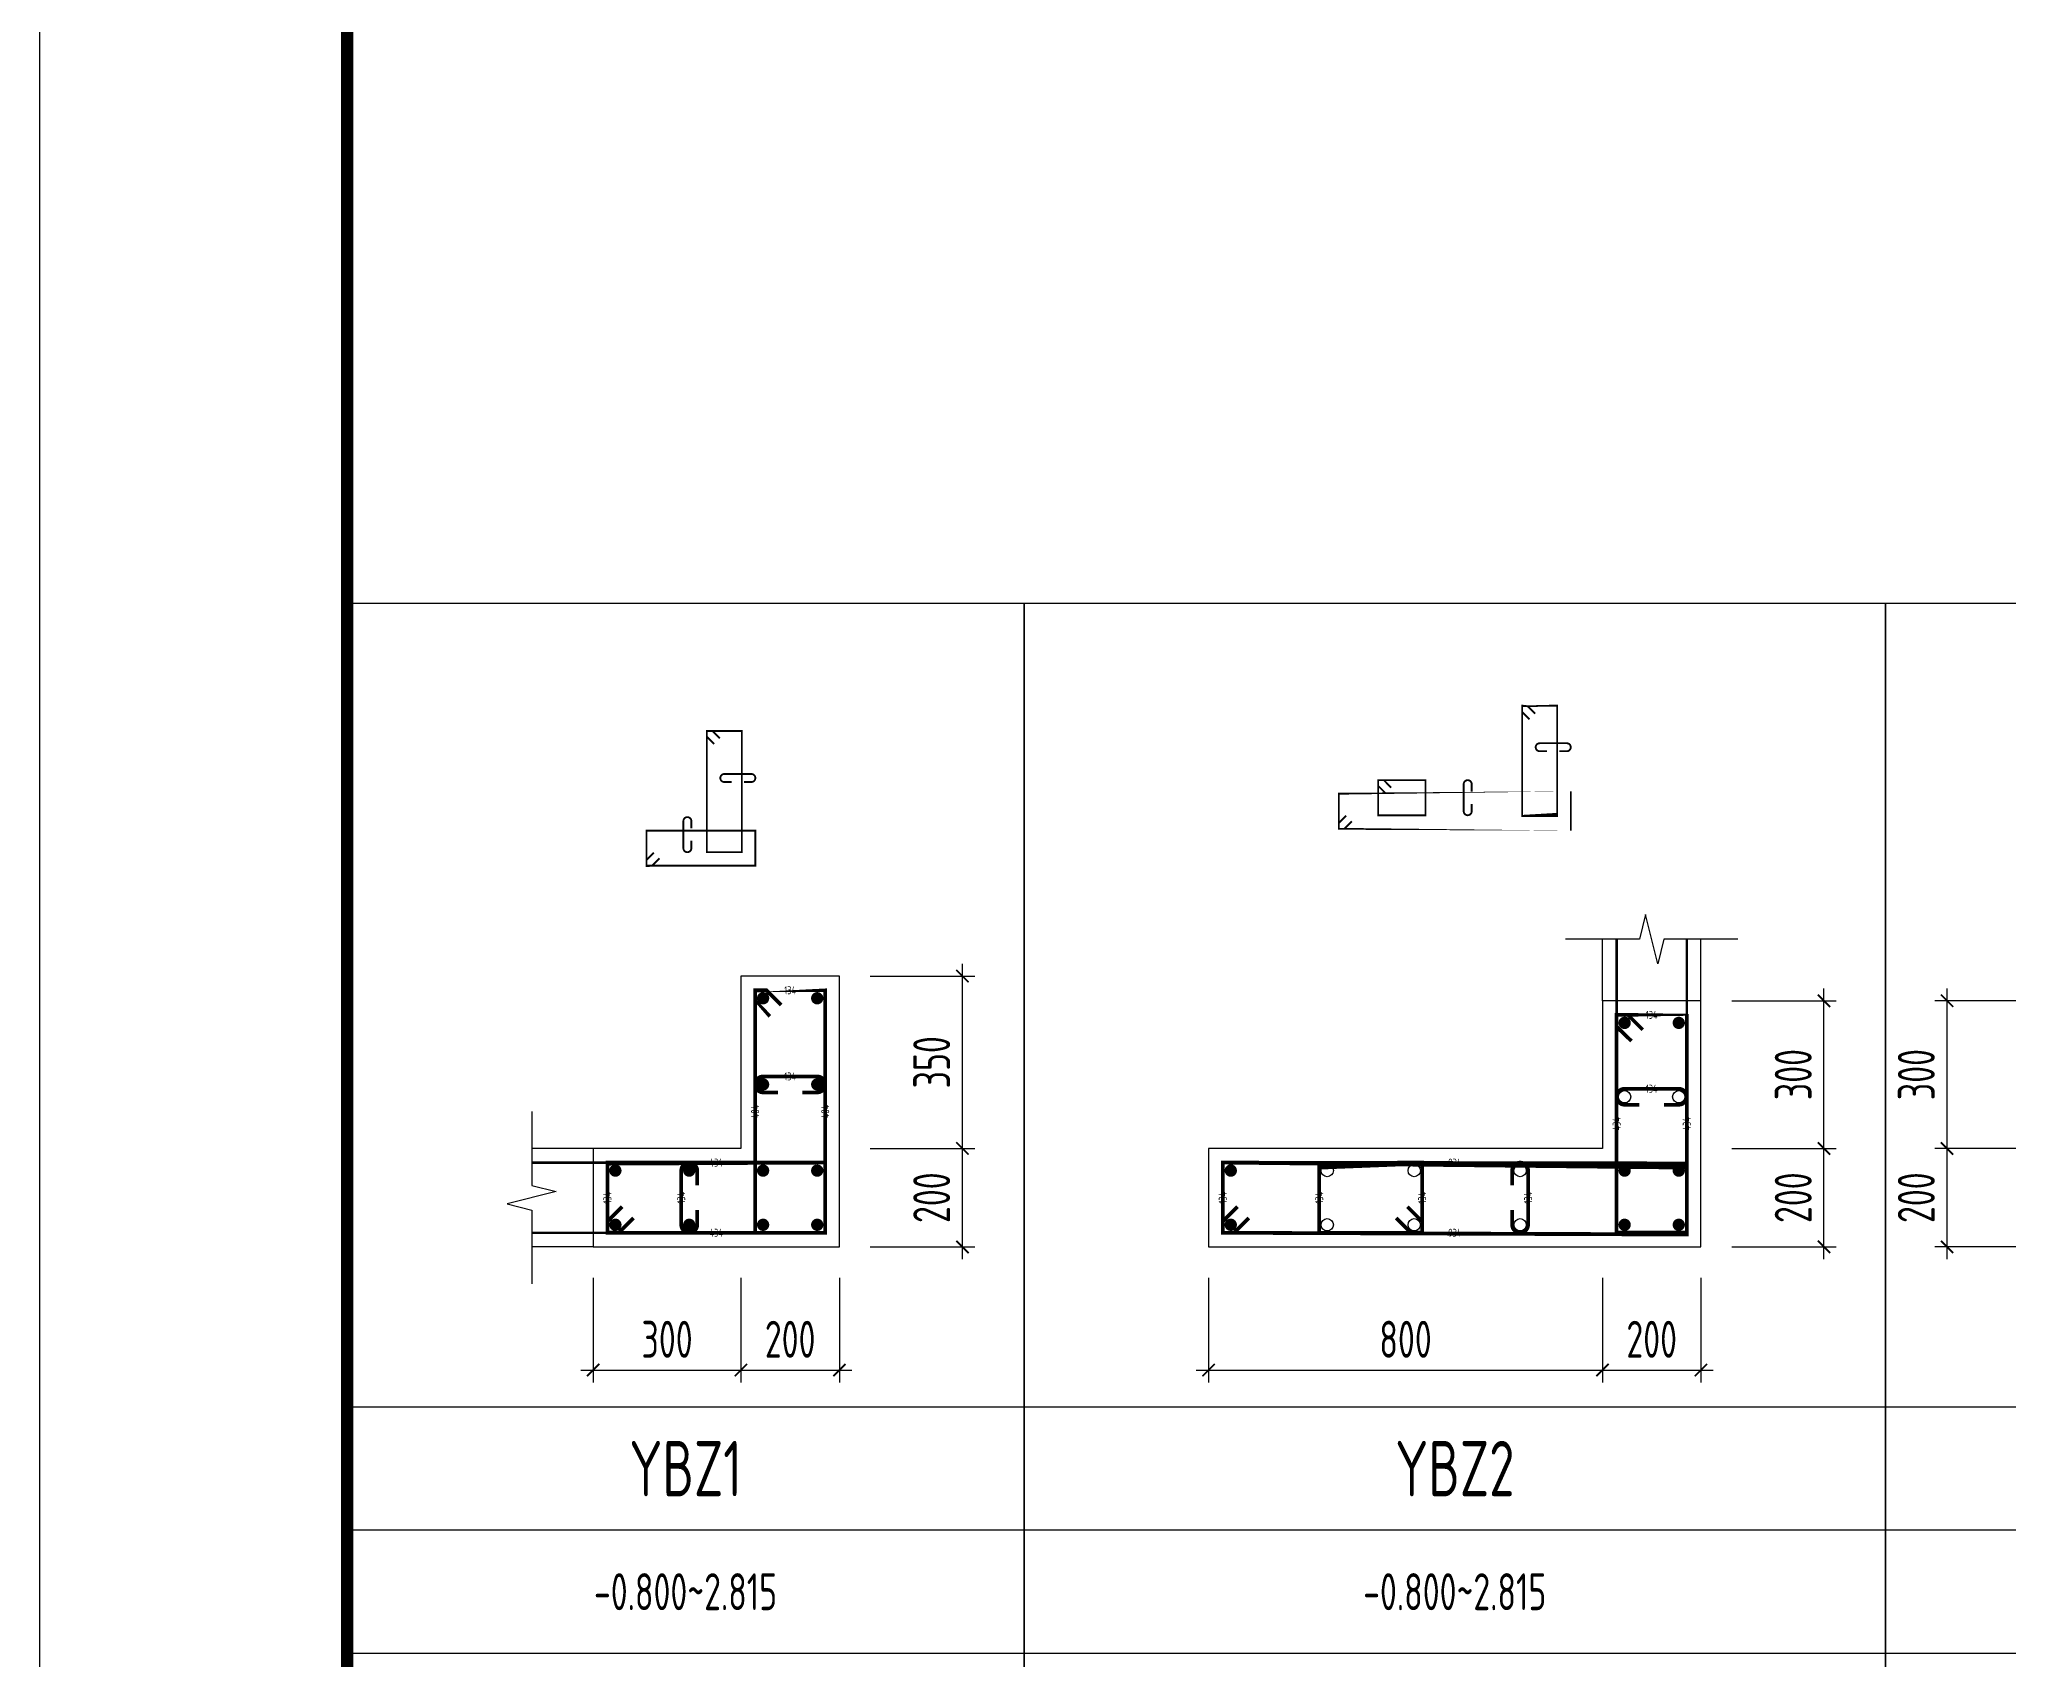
# Model space of a CAD drawing. Extents: x -655480 to 203344, y -294099 to 287156.
# Drawn here: x -318714 to -302714, y 111219 to 124379 of the extents above; entities that cross this region are included whole.
import ezdxf
from ezdxf.enums import TextEntityAlignment as Align

# ---------------------------------------------------------------- set-up
doc = ezdxf.new("R2010")
doc.units = 0
doc.header["$LTSCALE"] = 1000
doc.layers.get('0').update_dxf_attribs({"linetype": 'CONTINUOUS'})
doc.layers.get('DEFPOINTS').update_dxf_attribs({"linetype": 'CONTINUOUS'})
for name, color, linetype in [('-TK', 7, 'CONTINUOUS'), ('COLU_DE_DIM', 3, 'CONTINUOUS'), ('COLU_DE_TH', 7, 'CONTINUOUS'), ('LINK', 6, 'CONTINUOUS'), ('LINK-INDEX', 6, 'CONTINUOUS'), ('REIN', 6, 'CONTINUOUS'), ('TAB', 7, 'CONTINUOUS'), ('TAB_TEXT', 7, 'CONTINUOUS'), ('THIN', 7, 'CONTINUOUS')]:
    doc.layers.add(name, color=color, linetype=linetype)
doc.layers.add('箍筋长度', color=3, linetype='CONTINUOUS', plot=False)
doc.styles.add('BW_Rein', font='Tssdeng.shx', dxfattribs={"width": 0.7, "bigfont": 'hztxt.shx'})
doc.styles.add('TSSD_DIMENSION', font='Tssdeng.shx', dxfattribs={"width": 0.7, "bigfont": 'tssdchn.shx'})
doc.styles.add('TSSD_REIN', font='tssdeng.shx', dxfattribs={"width": 0.7, "height": 300, "bigfont": 'tssdchn.shx'})
doc.dimstyles.new('TSSD_25_100', dxfattribs={"dimtxt": 300, "dimasz": 100, "dimexe": 100, "dimexo": 250, "dimgap": 100, "dimtad": 1, "dimdec": 0, "dimlfac": 0.25, "dimzin": 0, "dimdsep": 46, "dimtxsty": 'TSSD_DIMENSION', "dimblk": 'ARCHTICK', "dimcen": 0, "dimdle": 100, "dimclrt": 7, "dimadec": 0, "dimazin": 0, "dimtfac": 1, "dimtdec": 0, "dimtix": 1, "dimtmove": 2, "dimatfit": 3, "dimldrblk": 'ARCHTICK', "dimfxl": 1, "dimtolj": 1, "dimtzin": 0, "dimarcsym": 0})

# ---------------------------------------------------------------- blocks, each defined once
blk = doc.blocks.new('_ArchTick')
at = {"color": 0, "linetype": 'ByBlock', "const_width": 0.15}
blk.add_lwpolyline([(-0.5, -0.5), (0.5, 0.5)], dxfattribs=at)
blk = doc.blocks.new('*D1587')
at = {"layer": 'COLU_DE_DIM', "color": 0, "lineweight": -2, "transparency": 16777216}
for p, q in [((-314213.9367958645, 114320.5257877675), (-314213.9367958645, 113470.5257877675)), ((-313013.9367960475, 114320.5257877675), (-313013.9367960475, 113470.5257877675)), ((-314313.9367958645, 113570.5257877675), (-312913.9367960475, 113570.5257877675))]:
    blk.add_line(p, q, dxfattribs=at)
at = {"layer": 'DEFPOINTS', "color": 0, "transparency": 16777216}
for p in [(-314213.9367958645, 114570.5257877675), (-313013.9367960475, 114570.5257877675), (-313013.9367960475, 113570.5257877675)]:
    blk.add_point(p, dxfattribs=at)
at = {"layer": 'COLU_DE_DIM', "color": 0, "lineweight": -2, "transparency": 16777216, "xscale": 100, "yscale": 100, "zscale": 100, "rotation": 180}
blk.add_blockref('_ArchTick', (-314213.9367958645, 113570.5257877675), dxfattribs=at)
at = {"layer": 'COLU_DE_DIM', "color": 0, "lineweight": -2, "transparency": 16777216, "xscale": 100, "yscale": 100, "zscale": 100}
blk.add_blockref('_ArchTick', (-313013.9367960475, 113570.5257877675), dxfattribs=at)
at = {"layer": 'COLU_DE_DIM', "color": 7, "transparency": 16777216, "insert": (-313613.936795956, 113820.5257877675), "char_height": 300, "attachment_point": 5, "style": 'TSSD_DIMENSION'}
blk.add_mtext('\\A1;300', dxfattribs=at)
blk = doc.blocks.new('*D1588')
at = {"layer": 'COLU_DE_DIM', "color": 0, "lineweight": -2, "transparency": 16777216}
for p, q in [((-313013.9367960475, 114320.5257877675), (-313013.9367960475, 113470.5257877675)), ((-312213.9367960475, 114320.5257877675), (-312213.9367960475, 113470.5257877675)), ((-313113.9367960475, 113570.5257877675), (-312113.9367960475, 113570.5257877675))]:
    blk.add_line(p, q, dxfattribs=at)
at = {"layer": 'DEFPOINTS', "color": 0, "transparency": 16777216}
for p in [(-313013.9367960475, 114570.5257877675), (-312213.9367960475, 114570.5257877675), (-312213.9367960475, 113570.5257877675)]:
    blk.add_point(p, dxfattribs=at)
at = {"layer": 'COLU_DE_DIM', "color": 0, "lineweight": -2, "transparency": 16777216, "xscale": 100, "yscale": 100, "zscale": 100, "rotation": 180}
blk.add_blockref('_ArchTick', (-313013.9367960475, 113570.5257877675), dxfattribs=at)
at = {"layer": 'COLU_DE_DIM', "color": 0, "lineweight": -2, "transparency": 16777216, "xscale": 100, "yscale": 100, "zscale": 100}
blk.add_blockref('_ArchTick', (-312213.9367960475, 113570.5257877675), dxfattribs=at)
at = {"layer": 'COLU_DE_DIM', "color": 7, "transparency": 16777216, "insert": (-312613.9367960475, 113820.5257877675), "char_height": 300, "attachment_point": 5, "style": 'TSSD_DIMENSION'}
blk.add_mtext('\\A1;200', dxfattribs=at)
blk = doc.blocks.new('*D1589')
at = {"layer": 'COLU_DE_DIM', "color": 0, "lineweight": -2, "transparency": 16777216}
for p, q in [((-311963.9367960475, 115370.5257877647), (-311113.9367960475, 115370.5257877647)), ((-311213.9367960475, 114470.5257877675), (-311213.9367960475, 115470.5257877647)), ((-311963.9367960475, 114570.5257877675), (-311113.9367960475, 114570.5257877675))]:
    blk.add_line(p, q, dxfattribs=at)
at = {"layer": 'DEFPOINTS', "color": 0, "transparency": 16777216}
for p in [(-312213.9367960475, 115370.5257877647), (-311213.9367960475, 115370.5257877647), (-312213.9367960475, 114570.5257877675)]:
    blk.add_point(p, dxfattribs=at)
at = {"layer": 'COLU_DE_DIM', "color": 0, "lineweight": -2, "transparency": 16777216, "xscale": 100, "yscale": 100, "zscale": 100}
for p, rotation in [((-311213.9367960475, 115370.5257877647), 90), ((-311213.9367960475, 114570.5257877675), 270)]:
    blk.add_blockref('_ArchTick', p, dxfattribs=dict(at, rotation=rotation))
at = {"layer": 'COLU_DE_DIM', "color": 7, "transparency": 16777216, "insert": (-311463.9367960475, 114970.5257877661), "char_height": 300, "attachment_point": 5, "rotation": 90, "style": 'TSSD_DIMENSION'}
blk.add_mtext('\\A1;200', dxfattribs=at)
blk = doc.blocks.new('*D1590')
at = {"layer": 'COLU_DE_DIM', "color": 0, "lineweight": -2, "transparency": 16777216}
for p, q in [((-311213.9367960475, 115270.5257877647), (-311213.9367960475, 116870.525785368)), ((-311963.9367960475, 116770.525785368), (-311113.9367960475, 116770.525785368)), ((-311963.9367960475, 115370.5257877647), (-311113.9367960475, 115370.5257877647))]:
    blk.add_line(p, q, dxfattribs=at)
at = {"layer": 'DEFPOINTS', "color": 0, "transparency": 16777216}
for p in [(-312213.9367960475, 116770.525785368), (-311213.9367960475, 116770.525785368), (-312213.9367960475, 115370.5257877647)]:
    blk.add_point(p, dxfattribs=at)
at = {"layer": 'COLU_DE_DIM', "color": 0, "lineweight": -2, "transparency": 16777216, "xscale": 100, "yscale": 100, "zscale": 100}
for p, rotation in [((-311213.9367960475, 116770.525785368), 90), ((-311213.9367960475, 115370.5257877647), 270)]:
    blk.add_blockref('_ArchTick', p, dxfattribs=dict(at, rotation=rotation))
at = {"layer": 'COLU_DE_DIM', "color": 7, "transparency": 16777216, "insert": (-311463.9367960475, 116070.5257865663), "char_height": 300, "attachment_point": 5, "rotation": 90, "style": 'TSSD_DIMENSION'}
blk.add_mtext('\\A1;350', dxfattribs=at)
blk = doc.blocks.new('*D1603')
at = {"layer": 'COLU_DE_DIM', "color": 0, "lineweight": -2, "transparency": 16777216}
for p, q in [((-309213.9367960475, 114320.5257895196), (-309213.9367960475, 113470.5257895196)), ((-306013.9412755871, 114320.5257895196), (-306013.9412755871, 113470.5257895196)), ((-309313.9367960475, 113570.5257895196), (-305913.9412755871, 113570.5257895196))]:
    blk.add_line(p, q, dxfattribs=at)
at = {"layer": 'DEFPOINTS', "color": 0, "transparency": 16777216}
for p in [(-309213.9367960475, 114570.5257895196), (-306013.9412755871, 114570.5257895196), (-306013.9412755871, 113570.5257895196)]:
    blk.add_point(p, dxfattribs=at)
at = {"layer": 'COLU_DE_DIM', "color": 0, "lineweight": -2, "transparency": 16777216, "xscale": 100, "yscale": 100, "zscale": 100, "rotation": 180}
blk.add_blockref('_ArchTick', (-309213.9367960475, 113570.5257895196), dxfattribs=at)
at = {"layer": 'COLU_DE_DIM', "color": 0, "lineweight": -2, "transparency": 16777216, "xscale": 100, "yscale": 100, "zscale": 100}
blk.add_blockref('_ArchTick', (-306013.9412755871, 113570.5257895196), dxfattribs=at)
at = {"layer": 'COLU_DE_DIM', "color": 7, "transparency": 16777216, "insert": (-307613.9390358173, 113820.5257895196), "char_height": 300, "attachment_point": 5, "style": 'TSSD_DIMENSION'}
blk.add_mtext('\\A1;800', dxfattribs=at)
blk = doc.blocks.new('*D1604')
at = {"layer": 'COLU_DE_DIM', "color": 0, "lineweight": -2, "transparency": 16777216}
for p, q in [((-306013.9412755871, 114320.5257895196), (-306013.9412755871, 113470.5257895196)), ((-305213.9412755829, 114320.5257895196), (-305213.9412755829, 113470.5257895196)), ((-306113.9412755871, 113570.5257895196), (-305113.9412755829, 113570.5257895196))]:
    blk.add_line(p, q, dxfattribs=at)
at = {"layer": 'DEFPOINTS', "color": 0, "transparency": 16777216}
for p in [(-306013.9412755871, 114570.5257895196), (-305213.9412755829, 114570.5257895196), (-305213.9412755829, 113570.5257895196)]:
    blk.add_point(p, dxfattribs=at)
at = {"layer": 'COLU_DE_DIM', "color": 0, "lineweight": -2, "transparency": 16777216, "xscale": 100, "yscale": 100, "zscale": 100, "rotation": 180}
blk.add_blockref('_ArchTick', (-306013.9412755871, 113570.5257895196), dxfattribs=at)
at = {"layer": 'COLU_DE_DIM', "color": 0, "lineweight": -2, "transparency": 16777216, "xscale": 100, "yscale": 100, "zscale": 100}
blk.add_blockref('_ArchTick', (-305213.9412755829, 113570.5257895196), dxfattribs=at)
at = {"layer": 'COLU_DE_DIM', "color": 7, "transparency": 16777216, "insert": (-305613.941275585, 113820.5257895196), "char_height": 300, "attachment_point": 5, "style": 'TSSD_DIMENSION'}
blk.add_mtext('\\A1;200', dxfattribs=at)
blk = doc.blocks.new('*D1605')
at = {"layer": 'COLU_DE_DIM', "color": 0, "lineweight": -2, "transparency": 16777216}
for p, q in [((-304963.941275569, 115370.525791273), (-304113.941275569, 115370.525791273)), ((-304213.941275569, 114470.5257895196), (-304213.941275569, 115470.525791273)), ((-304963.941275569, 114570.5257895196), (-304113.941275569, 114570.5257895196))]:
    blk.add_line(p, q, dxfattribs=at)
at = {"layer": 'DEFPOINTS', "color": 0, "transparency": 16777216}
for p in [(-305213.941275569, 115370.525791273), (-304213.941275569, 115370.525791273), (-305213.941275569, 114570.5257895196)]:
    blk.add_point(p, dxfattribs=at)
at = {"layer": 'COLU_DE_DIM', "color": 0, "lineweight": -2, "transparency": 16777216, "xscale": 100, "yscale": 100, "zscale": 100}
for p, rotation in [((-304213.941275569, 115370.525791273), 90), ((-304213.941275569, 114570.5257895196), 270)]:
    blk.add_blockref('_ArchTick', p, dxfattribs=dict(at, rotation=rotation))
at = {"layer": 'COLU_DE_DIM', "color": 7, "transparency": 16777216, "insert": (-304463.941275569, 114970.5257903962), "char_height": 300, "attachment_point": 5, "rotation": 90, "style": 'TSSD_DIMENSION'}
blk.add_mtext('\\A1;200', dxfattribs=at)
blk = doc.blocks.new('*D1606')
at = {"layer": 'COLU_DE_DIM', "color": 0, "lineweight": -2, "transparency": 16777216}
for p, q in [((-304213.941275569, 115270.525791273), (-304213.941275569, 116670.5257916575)), ((-304963.941275569, 116570.5257916575), (-304113.941275569, 116570.5257916575)), ((-304963.941275569, 115370.525791273), (-304113.941275569, 115370.525791273))]:
    blk.add_line(p, q, dxfattribs=at)
at = {"layer": 'DEFPOINTS', "color": 0, "transparency": 16777216}
for p in [(-305213.941275569, 116570.5257916575), (-304213.941275569, 116570.5257916575), (-305213.941275569, 115370.525791273)]:
    blk.add_point(p, dxfattribs=at)
at = {"layer": 'COLU_DE_DIM', "color": 0, "lineweight": -2, "transparency": 16777216, "xscale": 100, "yscale": 100, "zscale": 100}
for p, rotation in [((-304213.941275569, 116570.5257916575), 90), ((-304213.941275569, 115370.525791273), 270)]:
    blk.add_blockref('_ArchTick', p, dxfattribs=dict(at, rotation=rotation))
at = {"layer": 'COLU_DE_DIM', "color": 7, "transparency": 16777216, "insert": (-304463.941275569, 115970.5257914652), "char_height": 300, "attachment_point": 5, "rotation": 90, "style": 'TSSD_DIMENSION'}
blk.add_mtext('\\A1;300', dxfattribs=at)
blk = doc.blocks.new('*D1609')
at = {"layer": 'COLU_DE_DIM', "color": 0, "lineweight": -2, "transparency": 16777216}
for p, q in [((-302463.9412755503, 115370.5257877661), (-303313.9412755503, 115370.5257877661)), ((-303213.9412755503, 114470.5257877661), (-303213.9412755503, 115470.5257877661)), ((-302463.9412755503, 114570.5257877661), (-303313.9412755503, 114570.5257877661))]:
    blk.add_line(p, q, dxfattribs=at)
at = {"layer": 'DEFPOINTS', "color": 0, "transparency": 16777216}
for p in [(-303213.9412755503, 115370.5257877661), (-302213.9412755503, 115370.5257877661), (-302213.9412755503, 114570.5257877661)]:
    blk.add_point(p, dxfattribs=at)
at = {"layer": 'COLU_DE_DIM', "color": 0, "lineweight": -2, "transparency": 16777216, "xscale": 100, "yscale": 100, "zscale": 100}
for p, rotation in [((-303213.9412755503, 115370.5257877661), 90), ((-303213.9412755503, 114570.5257877661), 270)]:
    blk.add_blockref('_ArchTick', p, dxfattribs=dict(at, rotation=rotation))
at = {"layer": 'COLU_DE_DIM', "color": 7, "transparency": 16777216, "insert": (-303463.9412755503, 114970.5257877661), "char_height": 300, "attachment_point": 5, "rotation": 90, "style": 'TSSD_DIMENSION'}
blk.add_mtext('\\A1;200', dxfattribs=at)
blk = doc.blocks.new('*D1610')
at = {"layer": 'COLU_DE_DIM', "color": 0, "lineweight": -2, "transparency": 16777216}
for p, q in [((-303213.9412755503, 115270.5257877661), (-303213.9412755503, 116670.5257877821)), ((-302463.9412755503, 116570.5257877821), (-303313.9412755503, 116570.5257877821)), ((-302463.9412755503, 115370.5257877661), (-303313.9412755503, 115370.5257877661))]:
    blk.add_line(p, q, dxfattribs=at)
at = {"layer": 'DEFPOINTS', "color": 0, "transparency": 16777216}
for p in [(-303213.9412755503, 116570.5257877821), (-302213.9412755503, 116570.5257877821), (-302213.9412755503, 115370.5257877661)]:
    blk.add_point(p, dxfattribs=at)
at = {"layer": 'COLU_DE_DIM', "color": 0, "lineweight": -2, "transparency": 16777216, "xscale": 100, "yscale": 100, "zscale": 100}
for p, rotation in [((-303213.9412755503, 116570.5257877821), 90), ((-303213.9412755503, 115370.5257877661), 270)]:
    blk.add_blockref('_ArchTick', p, dxfattribs=dict(at, rotation=rotation))
at = {"layer": 'COLU_DE_DIM', "color": 7, "transparency": 16777216, "insert": (-303463.9412755503, 115970.525787774), "char_height": 300, "attachment_point": 5, "rotation": 90, "style": 'TSSD_DIMENSION'}
blk.add_mtext('\\A1;300', dxfattribs=at)
blk = doc.blocks.new('A1')
blk.add_lwpolyline([(0, 59400), (0, 0), (84100, 0), (84100, 59400)], close=True)
at = {"const_width": 100}
blk.add_lwpolyline([(2500, 58400), (2500, 1000), (83100, 1000), (83100, 58400)], close=True, dxfattribs=at)

msp = doc.modelspace()

# ---------------------------------------------------------------- linework, layer by layer
at = {"layer": 'COLU_DE_TH'}
for points in [[(-314213.9367958645, 115370.5257877647), (-314213.9367958682, 114570.5257877675), (-312213.9367960475, 114570.5257877661), (-312213.9367960475, 116770.525785368), (-313013.9367960475, 116770.525785368), (-313013.9367960475, 115370.5257877661), (-314213.9367958645, 115370.5257877647)], [(-305213.9412755829, 116570.5257916575), (-306013.9412755871, 116570.5257916795), (-306013.9412755857, 115370.525791273), (-309213.9367960475, 115370.5257895196), (-309213.9367399283, 114570.5257895196), (-305213.9412755857, 114570.5257877661), (-305213.9412755829, 116570.5257916575)]]:
    msp.add_lwpolyline(points, close=True, dxfattribs=at)
at = {"layer": 'LINK', "const_width": 30}
for points in [[(-312778.9367960418, 116443.6019039598), (-312898.9367960447, 116563.6019039569), (-312898.9367960448, 116655.5257853691), (-312328.9367960483, 116655.5257853706), (-312328.9367960484, 114685.5257877596), (-312898.9367960448, 114685.525787761), (-312898.9367960448, 116655.5257853691), (-312807.0129146378, 116655.5257853682), (-312687.0129146349, 116535.5257853711)], [(-305778.9412756074, 116243.6019100282), (-305898.9412755877, 116363.601910048), (-305898.941275587, 116455.5257916809), (-305328.9412755891, 116455.5257916652), (-305328.9412755946, 114685.5257878133), (-305898.9412755941, 114685.5257880631), (-305898.941275587, 116455.5257916809), (-305807.0173939263, 116455.5257916791), (-305687.0173939461, 116335.5257916594)], [(-313887.0129143123, 114805.5257877372), (-314007.0129143377, 114685.5257877626), (-314098.9367958589, 114685.5257877632), (-314098.9367958562, 115255.5257877639), (-312328.9367960426, 115255.5257877695), (-312328.9367960425, 114685.5257877608), (-314098.9367958589, 114685.5257877632), (-314098.9367958484, 114777.4496693121), (-313978.936795823, 114897.4496692869)], [(-308887.0128738459, 114805.52579364), (-309007.012869633, 114685.5257894271), (-309098.9367480024, 114685.5257894679), (-309098.9367879872, 115255.5257895825), (-305328.9412756016, 115255.5257916478), (-305328.9412756024, 114685.5257878142), (-309098.9367480024, 114685.5257894679), (-309098.9367544509, 114777.4496677907), (-308978.9367586637, 114897.4496720035)], [(-307598.6940685222, 114897.4496710602), (-307478.6940685231, 114777.4496710593), (-307478.6940685486, 114685.5257895143), (-308315.0272983134, 114685.5257895137), (-308315.0272983141, 115255.5257895248), (-307478.6940685519, 115255.5257895228), (-307478.6940685486, 114685.5257895143), (-307570.6179500698, 114685.5257895141), (-307690.6179500689, 114805.525789515)]]:
    msp.add_lwpolyline(points, dxfattribs=at)
for points in [[(-312513.9367960568, 115825.5257865653), (-312393.9367960568, 115825.5257865653, 1), (-312393.9367960568, 115955.5257865653), (-312833.9367960491, 115955.5257865639, 1), (-312833.9367960491, 115825.5257865639), (-312713.9367960491, 115825.5257865639)], [(-305513.941275919, 115725.525791639), (-305393.941275919, 115725.525791639, 1), (-305393.941275919, 115855.525791639), (-305833.9412759162, 115855.5257913979, 1), (-305833.9412759162, 115725.5257913979), (-305713.9412759162, 115725.5257913979)], [(-313368.9367959518, 115070.5257877697), (-313368.9367959518, 115190.5257877697, 1), (-313498.9367959518, 115190.5257877697), (-313498.9367959518, 114750.5257877643, 1), (-313368.9367959518, 114750.5257877643), (-313368.9367959518, 114870.5257877643)], [(-306747.9163296433, 114870.5257895144), (-306747.9163296433, 114750.5257895144, 1), (-306617.9163296433, 114750.5257895144), (-306617.9163296419, 115190.5257895192, 1), (-306747.9163296419, 115190.5257895192), (-306747.9163296419, 115070.5257895192)]]:
    msp.add_lwpolyline(points, format="xyb", dxfattribs=at)
at = {"layer": 'LINK-INDEX', "const_width": 15.00000095367432}
for points in [[(-306606.4401555738, 118856.0824875705), (-306666.4401556978, 118916.0824874465), (-306666.4401556971, 118962.0444281611), (-306381.4401556879, 118962.0444281533), (-306381.4401556908, 118077.044426248), (-306666.4401557005, 118077.0444263729), (-306666.4401556971, 118962.0444281611), (-306620.4782151822, 118962.0444281521), (-306560.4782150582, 118902.044428276)], [(-313231.4367959677, 118656.0824778844), (-313291.4367960176, 118716.0824778346), (-313291.4367960076, 118762.0444187033), (-313006.4367960001, 118762.0444187041), (-313006.4367960001, 117777.0444199459), (-313291.4367960076, 117777.0444199465), (-313291.4367960076, 118762.0444187033), (-313245.4748552262, 118762.0444187023), (-313185.4748551764, 118702.0444187521)], [(-308050.4759471042, 118027.0444290458), (-308110.4759450766, 117967.0444270183), (-308156.437884207, 117967.0444270354), (-308156.4379041994, 118252.0444270964), (-306271.4401480024, 118252.044428129), (-306271.4401480027, 117967.0444262085), (-308156.437884207, 117967.0444270354), (-308156.4378874111, 118013.0063662464), (-308096.4378894387, 118073.006368274)], [(-307776.4383564696, 118256.0825088352), (-307836.4383579054, 118316.0825073995), (-307836.4383611226, 118362.0444503196), (-307451.4388095577, 118362.0444416692), (-307451.4387962298, 118077.0444410153), (-307836.4383411303, 118077.0444502991), (-307836.4383611226, 118362.0444503196), (-307790.476418198, 118362.0444493065), (-307730.4764167622, 118302.0444507422)], [(-313675.4748550656, 117727.044419999), (-313735.4748549849, 117667.0444199184), (-313781.4367958769, 117667.0444199179), (-313781.4367958754, 117952.0444199043), (-312896.4367960034, 117952.0444199071), (-312896.4367960034, 117667.0444199166), (-313781.4367958769, 117667.0444199179), (-313781.4367958934, 117713.0063607032), (-313721.436795974, 117773.0063607839)]]:
    msp.add_lwpolyline(points, dxfattribs=at)
for points in [[(-306363.9401558638, 118597.0444281678), (-306303.9401558638, 118597.0444281678, 1), (-306303.9401558638, 118662.0444281678), (-306523.9401558624, 118662.0444280473, 1), (-306523.9401558624, 118597.0444280473), (-306463.9401558624, 118597.0444280473)], [(-312988.9367960073, 118347.0444193194), (-312928.9367960073, 118347.0444193194, 1), (-312928.9367960073, 118412.0444193194), (-313148.9367960035, 118412.0444193188, 1), (-313148.9367960035, 118347.0444193188), (-313088.9367960035, 118347.0444193188)], [(-307076.4388044671, 118269.5444274927), (-307076.4388044671, 118329.5444274927, 1), (-307141.4388044671, 118329.5444274927), (-307141.4388044671, 118109.5444274851, 1), (-307076.4388044671, 118109.5444274851), (-307076.4388044671, 118169.5444274851)], [(-313416.4367959548, 117969.5444199216), (-313416.4367959548, 118029.5444199216, 1), (-313481.4367959548, 118029.5444199216), (-313481.4367959548, 117809.5444199189, 1), (-313416.4367959548, 117809.5444199189), (-313416.4367959548, 117869.5444199189)]]:
    msp.add_lwpolyline(points, format="xyb", dxfattribs=at)
at = {"layer": 'LINK-INDEX', "color": 1, "const_width": 20}
for points in [[(-305898.9412755389, 116355.5257916576), (-305898.9412755389, 117070.5257916576)], [(-305328.9412755389, 116355.5257916576), (-305328.9412755389, 117070.5257916576)], [(-313998.9367958646, 115255.5257877648), (-314713.9367958645, 115255.5257877647)], [(-313998.9367958646, 114685.5257877648), (-314713.9367958645, 114685.5257877647)]]:
    msp.add_lwpolyline(points, dxfattribs=at)
at = {"layer": 'REIN', "const_width": 50}
for points in [[(-312858.9367960496, 116590.5257853583, 1), (-312808.9367960496, 116590.5257853583, 1), (-312858.9367960496, 116590.5257853583)], [(-312418.9367960518, 116590.5257853595, 1), (-312368.9367960518, 116590.5257853595, 1), (-312418.9367960518, 116590.5257853595)], [(-305858.9412755874, 116390.5257916778, 1), (-305808.9412755874, 116390.5257916778, 1), (-305858.9412755874, 116390.5257916778)], [(-305418.9412755875, 116390.5257916657, 1), (-305368.9412755875, 116390.5257916657, 1), (-305418.9412755875, 116390.5257916657)], [(-312858.9367960491, 115890.525786564, 1), (-312808.9367960491, 115890.525786564, 1), (-312858.9367960491, 115890.525786564)], [(-312418.9367960568, 115890.5257865653, 1), (-312368.9367960568, 115890.5257865653, 1), (-312418.9367960568, 115890.5257865653)], [(-314058.9367958565, 115190.5257877674, 1), (-314008.9367958565, 115190.5257877674, 1), (-314058.9367958565, 115190.5257877674)], [(-313458.936795954, 115190.5257877697, 1), (-313408.936795954, 115190.5257877697, 1), (-313458.936795954, 115190.5257877697)], [(-312858.936796047, 115190.5257877697, 1), (-312808.936796047, 115190.5257877697, 1), (-312858.936796047, 115190.5257877697)], [(-312418.9367960547, 115190.525787771, 1), (-312368.9367960547, 115190.525787771, 1), (-312418.9367960547, 115190.525787771)], [(-309058.9367834058, 115190.5257896186, 1), (-309008.9367834058, 115190.5257896186, 1), (-309058.9367834058, 115190.5257896186)], [(-305858.9412755875, 115190.5257913713, 1), (-305808.9412755875, 115190.5257913713, 1), (-305858.9412755875, 115190.5257913713)], [(-305418.9412755903, 115190.5257916124, 1), (-305368.9412755903, 115190.5257916124, 1), (-305418.9412755903, 115190.5257916124)], [(-314058.9367958585, 114750.5257877637, 1), (-314008.9367958585, 114750.5257877637, 1), (-314058.9367958585, 114750.5257877637)], [(-313458.936795954, 114750.5257877643, 1), (-313408.936795954, 114750.5257877643, 1), (-313458.936795954, 114750.5257877643)], [(-312858.936796047, 114750.5257877643, 1), (-312808.936796047, 114750.5257877643, 1), (-312858.936796047, 114750.5257877643)], [(-312418.9367960457, 114750.5257877613, 1), (-312368.9367960457, 114750.5257877613, 1), (-312418.9367960457, 114750.5257877613)], [(-309058.9367525403, 114750.5257894392, 1), (-309008.9367525403, 114750.5257894392, 1), (-309058.9367525403, 114750.5257894392)], [(-305858.9412755893, 114750.5257880334, 1), (-305808.9412755893, 114750.5257880334, 1), (-305858.9412755893, 114750.5257880334)], [(-305418.9412755929, 114750.5257878439, 1), (-305368.9412755929, 114750.5257878439, 1), (-305418.9412755929, 114750.5257878439)]]:
    msp.add_lwpolyline(points, format="xyb", close=True, dxfattribs=at)
at = {"layer": 'REIN'}
for centre in [(-305833.9412759162, 115790.5257913979), (-305393.941275919, 115790.525791639), (-308250.0272983259, 115190.5257895176), (-307543.6940685285, 115190.5257895158), (-306682.9163296419, 115190.5257895192), (-308250.0272983252, 114750.5257895149), (-307543.6940685259, 114750.5257895154), (-306682.9163296433, 114750.5257895144)]:
    msp.add_circle(centre, 50, dxfattribs=at)
at = {"layer": 'TAB'}
for points in [[(-316213.9367958682, 119800.0755749126), (-310713.9367960475, 119800.0755749126), (-310713.9367960475, 109270.5257877661), (-316213.9367958682, 109270.5257877661), (-316213.9367958682, 119800.0755749126), (-316213.9367958682, 113270.5257877661), (-310713.9367960475, 113270.5257877661), (-310713.9367960475, 112270.5257877661), (-316213.9367958682, 112270.5257877661), (-316213.9367958682, 111270.5257877661), (-310713.9367960475, 111270.5257877661), (-310713.9367960475, 110270.5257877661), (-316213.9367958682, 110270.5257877661)], [(-310713.9367960475, 119800.0755749126), (-303713.9412755694, 119800.0755749126), (-303713.9412755694, 109270.5257877661), (-310713.9367960475, 109270.5257877661), (-310713.9367960475, 119800.0755749126), (-310713.9367960475, 113270.5257877661), (-303713.9412755694, 113270.5257877661), (-303713.9412755694, 112270.5257877661), (-310713.9367960475, 112270.5257877661), (-310713.9367960475, 111270.5257877661), (-303713.9412755694, 111270.5257877661), (-303713.9412755694, 110270.5257877661), (-310713.9367960475, 110270.5257877661)], [(-303713.9412755694, 119800.0755749126), (-298513.9891703313, 119800.0755749126), (-298513.9891703313, 109270.5257877661), (-303713.9412755694, 109270.5257877661), (-303713.9412755694, 119800.0755749126), (-303713.9412755694, 113270.5257877661), (-298513.9891703313, 113270.5257877661), (-298513.9891703313, 112270.5257877661), (-303713.9412755694, 112270.5257877661), (-303713.9412755694, 111270.5257877661), (-298513.9891703313, 111270.5257877661), (-298513.9891703313, 110270.5257877661), (-303713.9412755694, 110270.5257877661)]]:
    msp.add_lwpolyline(points, dxfattribs=at)
at = {"layer": 'THIN'}
for p, q in [((-306013.9412755871, 116570.5257916795), (-306013.9412755733, 117070.5257916795)), ((-305213.9412755829, 116570.5257916575), (-305213.9412755691, 117070.5257916575)), ((-314213.9367958645, 115370.5257877647), (-314713.9367958645, 115370.5257877671)), ((-314213.9367958682, 114570.5257877675), (-314713.9367958682, 114570.5257877698))]:
    msp.add_line(p, q, dxfattribs=at)
for points in [[(-304913.9412755691, 117070.5257916494), (-305513.9412755712, 117070.5257916658), (-305563.9412755767, 116870.5257916672), (-305663.9412755658, 117270.5257916699), (-305713.9412755712, 117070.5257916713), (-306313.9412755733, 117070.5257916877)], [(-314713.9367958631, 115670.5257877671), (-314713.9367958659, 115070.5257877684), (-314513.9367958661, 115020.5257877675), (-314913.9367958666, 114920.5257877694), (-314713.9367958668, 114870.5257877684), (-314713.9367958696, 114270.5257877698)]]:
    msp.add_lwpolyline(points, dxfattribs=at)

# ---------------------------------------------------------------- block references
at = {"layer": '-TK'}
msp.add_blockref('A1', (-318713.9367958682, 97740.97600061962), dxfattribs=at)

# ---------------------------------------------------------------- texts
at = {"layer": 'TAB_TEXT', "style": 'TSSD_REIN', "width": 0.7}
for s, height, p in [('YBZ1', 450, (-313463.9367959579, 112770.5257877661)), ('YBZ2', 450, (-307213.9390358084, 112770.5257877661)), ('-0.800~2.815', 300, (-313463.9367959579, 111770.5257877661)), ('-0.800~2.815', 300, (-307213.9390358084, 111770.5257877661))]:
    msp.add_text(s, height=height, dxfattribs=at).set_placement(p, align=Align.MIDDLE)
at = {"layer": '箍筋长度', "style": 'BW_Rein', "width": 0.7}
for s, p in [('134', (-312613.9367960475, 116655.5257853699)), ('134', (-312613.9367960475, 115955.5257865646)), ('434', (-313213.9367959562, 115255.5257877667))]:
    msp.add_text(s, height=65, dxfattribs=at).set_placement(p, align=Align.MIDDLE_CENTER)
for s, rotation, p in [('134', 359.99999999842, (-305613.941275585, 116455.5257916731)), ('134', 3.139535103945073e-08, (-305613.9412755851, 115855.5257915185)), ('484', 90, (-312898.9367960448, 115670.5257865673)), ('484', 89.99999999999696, (-312328.9367960484, 115670.5257865671)), ('434', 89.99999999976988, (-305898.9412755905, 115570.5257898714)), ('434', 89.99999999981989, (-305328.9412755918, 115570.5257897386)), ('934', 3.138684017838675e-08, (-307213.9390317826, 115255.5257906152)), ('134', 89.99999999973319, (-314098.9367958576, 114970.5257877661)), ('134', 90, (-313498.9367959518, 114970.5257877663)), ('134', 90.00000401923116, (-309098.9367679948, 114970.5257895259)), ('134', 90.00000000006669, (-308315.0272983138, 114970.5257895688)), ('134', 90.00000000032514, (-307478.6940685502, 114970.5257896147)), ('134', 89.99999999981657, (-306617.9163296426, 114970.5257896618)), ('434', 359.9999999998832, (-313213.9367959576, 114685.5257877614)), ('934', 359.9999999748676, (-307213.9390117904, 114685.525788641))]:
    msp.add_text(s, height=65, rotation=rotation, dxfattribs=at).set_placement(p, align=Align.MIDDLE_CENTER)

# ---------------------------------------------------------------- dimensions: what is measured, and where the dimension line sits
at = {"layer": 'COLU_DE_DIM'}
for base, p1, p2, picture, middle in [((-311213.9367960475, 116770.525785368), (-312213.9367960475, 115370.5257877647), (-312213.9367960475, 116770.525785368), '*D1590', (-311463.9367960475, 116070.5257865663)), ((-304213.941275569, 116570.5257916575), (-305213.941275569, 115370.525791273), (-305213.941275569, 116570.5257916575), '*D1606', (-304463.941275569, 115970.5257914652)), ((-303213.9412755503, 116570.5257877821), (-302213.9412755503, 115370.5257877661), (-302213.9412755503, 116570.5257877821), '*D1610', (-303463.9412755503, 115970.525787774)), ((-311213.9367960475, 115370.5257877647), (-312213.9367960475, 114570.5257877675), (-312213.9367960475, 115370.5257877647), '*D1589', (-311463.9367960475, 114970.5257877661)), ((-304213.941275569, 115370.525791273), (-305213.941275569, 114570.5257895196), (-305213.941275569, 115370.525791273), '*D1605', (-304463.941275569, 114970.5257903962)), ((-303213.9412755503, 115370.5257877661), (-302213.9412755503, 114570.5257877661), (-302213.9412755503, 115370.5257877661), '*D1609', (-303463.9412755503, 114970.5257877661))]:
    dim = msp.add_linear_dim(base=base, p1=p1, p2=p2, angle=89.9999998932783, dimstyle='TSSD_25_100', dxfattribs=at)
    dim.commit()
    dim.dimension.update_dxf_attribs({"geometry": picture, "text_midpoint": middle})
for base, p1, p2, picture, middle in [((-313013.9367960475, 113570.5257877675), (-314213.9367958645, 114570.5257877675), (-313013.9367960475, 114570.5257877675), '*D1587', (-313613.936795956, 113820.5257877675)), ((-312213.9367960475, 113570.5257877675), (-313013.9367960475, 114570.5257877675), (-312213.9367960475, 114570.5257877675), '*D1588', (-312613.9367960475, 113820.5257877675)), ((-306013.9412755871, 113570.5257895196), (-309213.9367960475, 114570.5257895196), (-306013.9412755871, 114570.5257895196), '*D1603', (-307613.9390358173, 113820.5257895196)), ((-305213.9412755829, 113570.5257895196), (-306013.9412755871, 114570.5257895196), (-305213.9412755829, 114570.5257895196), '*D1604', (-305613.941275585, 113820.5257895196))]:
    dim = msp.add_linear_dim(base=base, p1=p1, p2=p2, dimstyle='TSSD_25_100', dxfattribs=at)
    dim.commit()
    dim.dimension.update_dxf_attribs({"geometry": picture, "text_midpoint": middle})

doc.saveas('drawing.dxf')
